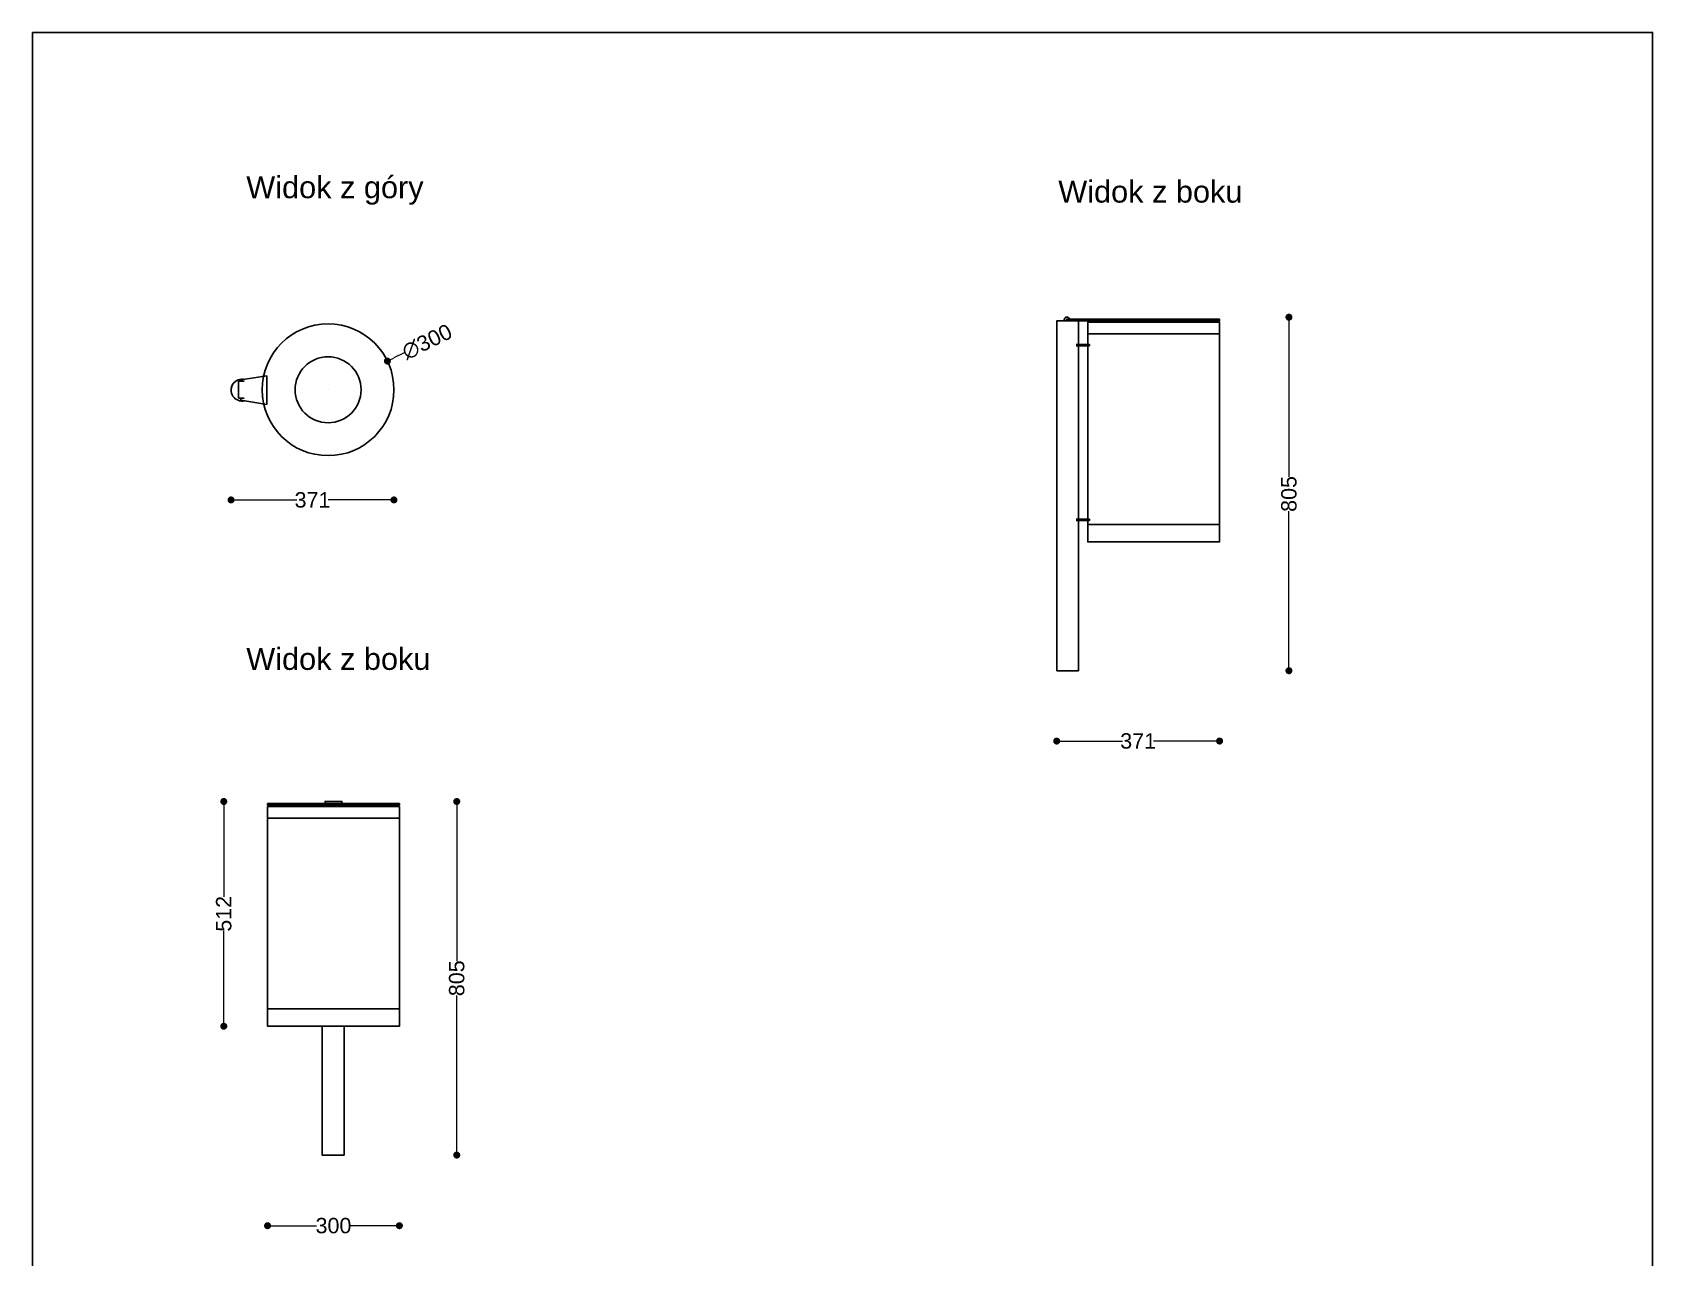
# Model space of a CAD drawing. Header units: millimetres. Extents: x 9731 to 13419, y 15947 to 20910.
# Drawn here: x 9731 to 13419, y 18121 to 20910 of the extents above; entities that cross this region are included whole.
import ezdxf

# ---------------------------------------------------------------- set-up
doc = ezdxf.new("R2010")
doc.units = ezdxf.units.MM
doc.header["$LTSCALE"] = 3
doc.layers.add('DomyÅ›lny', color=7, linetype='Continuous')
doc.styles.get("Standard").update_dxf_attribs({"font": 'arial.ttf'})
doc.dimstyles.new('MATEUSZ', dxfattribs={"dimtxt": 35, "dimasz": 16, "dimexe": 0.18, "dimexo": 0.0625, "dimgap": 0.09, "dimtad": 0, "dimdec": 0, "dimdsep": 46, "dimtxsty": 'Standard', "dimblk": 'DOT', "dimcen": 0.09, "dimse1": 1, "dimse2": 1, "dimadec": 0, "dimazin": 0, "dimtfac": 1, "dimtdec": 0, "dimtofl": 0, "dimtmove": 0, "dimatfit": 3, "dimfxl": 1, "dimtolj": 1, "dimtzin": 0, "dimlwd": 9, "dimlwe": 9, "dimarcsym": 0})

# ---------------------------------------------------------------- blocks, each defined once
blk = doc.blocks.new('_Dot')
at = {"color": 0, "linetype": 'ByBlock', "lineweight": -2}
blk.add_line((-0.5, 0), (-1, 0), dxfattribs=at)
at = {"color": 0, "linetype": 'ByBlock', "const_width": 0.5}
blk.add_lwpolyline([(-0.25, 0, 1), (0.25, 0, 1)], format="xyb", close=True, dxfattribs=at)
blk = doc.blocks.new('*D30')
at = {"color": 0, "lineweight": 9, "transparency": 16777216}
for p, q in [((10199.2, 19846), (10333.2, 19846)), ((10538, 19846), (10403.9, 19846))]:
    blk.add_line(p, q, dxfattribs=at)
at = {"layer": 'Defpoints', "color": 0, "transparency": 16777216}
for p in [(10183.2, 20096.1), (10554, 20096.1), (10554, 19846)]:
    blk.add_point(p, dxfattribs=at)
at = {"color": 0, "lineweight": 9, "transparency": 16777216, "xscale": 16, "yscale": 16, "zscale": 16, "rotation": 180}
blk.add_blockref('_Dot', (10183.2, 19846), dxfattribs=at)
at = {"color": 0, "lineweight": 9, "transparency": 16777216, "xscale": 16, "yscale": 16, "zscale": 16}
blk.add_blockref('_Dot', (10554, 19846), dxfattribs=at)
at = {"color": 0, "transparency": 16777216, "insert": (10368.6, 19846), "char_height": 35, "attachment_point": 5}
blk.add_mtext('\\A1;371', dxfattribs=at)
blk = doc.blocks.new('*D31')
at = {"color": 0, "lineweight": 9, "transparency": 16777216}
for p, q in [((12078.6, 19297.1), (12212.6, 19297.1)), ((12417.4, 19297.1), (12283.3, 19297.1))]:
    blk.add_line(p, q, dxfattribs=at)
at = {"layer": 'Defpoints', "color": 0, "transparency": 16777216}
for p in [(12433.4, 19750.5), (12062.6, 19457.2), (12433.4, 19297.1)]:
    blk.add_point(p, dxfattribs=at)
at = {"color": 0, "lineweight": 9, "transparency": 16777216, "xscale": 16, "yscale": 16, "zscale": 16, "rotation": 180}
blk.add_blockref('_Dot', (12062.6, 19297.1), dxfattribs=at)
at = {"color": 0, "lineweight": 9, "transparency": 16777216, "xscale": 16, "yscale": 16, "zscale": 16}
blk.add_blockref('_Dot', (12433.4, 19297.1), dxfattribs=at)
at = {"color": 0, "transparency": 16777216, "insert": (12248, 19297.1), "char_height": 35, "attachment_point": 5}
blk.add_mtext('\\A1;371', dxfattribs=at)
blk = doc.blocks.new('*D32')
at = {"color": 0, "lineweight": 9, "transparency": 16777216}
for p, q in [((10696.9, 19143.5), (10696.9, 18795.9)), ((10696.9, 18370.5), (10696.9, 18718.1))]:
    blk.add_line(p, q, dxfattribs=at)
at = {"layer": 'Defpoints', "color": 0, "transparency": 16777216}
for p in [(10435.5, 19159.5), (10440.5, 18354.5), (10696.9, 18354.5)]:
    blk.add_point(p, dxfattribs=at)
at = {"color": 0, "lineweight": 9, "transparency": 16777216, "xscale": 16, "yscale": 16, "zscale": 16}
for p, rotation in [((10696.9, 19159.5), 90), ((10696.9, 18354.5), 270)]:
    blk.add_blockref('_Dot', p, dxfattribs=dict(at, rotation=rotation))
at = {"color": 0, "transparency": 16777216, "insert": (10696.9, 18757), "char_height": 35, "attachment_point": 5, "rotation": 90}
blk.add_mtext('\\A1;805', dxfattribs=at)
blk = doc.blocks.new('*D33')
at = {"color": 0, "lineweight": 9, "transparency": 16777216}
for p, q in [((10166.6, 19143.5), (10166.6, 18942.2)), ((10166.6, 18663.8), (10166.6, 18865.1))]:
    blk.add_line(p, q, dxfattribs=at)
at = {"layer": 'Defpoints', "color": 0, "transparency": 16777216}
for p in [(10397.3, 19159.5), (10166.6, 18647.8), (10266.4, 18647.8)]:
    blk.add_point(p, dxfattribs=at)
at = {"color": 0, "lineweight": 9, "transparency": 16777216, "xscale": 16, "yscale": 16, "zscale": 16}
for p, rotation in [((10166.6, 19159.5), 90), ((10166.6, 18647.8), 270)]:
    blk.add_blockref('_Dot', p, dxfattribs=dict(at, rotation=rotation))
at = {"color": 0, "transparency": 16777216, "insert": (10166.6, 18903.7), "char_height": 35, "attachment_point": 5, "rotation": 90}
blk.add_mtext('\\A1;512', dxfattribs=at)
blk = doc.blocks.new('*D34')
at = {"color": 0, "lineweight": 9, "transparency": 16777216}
for p, q in [((12591.3, 20246.1), (12591.3, 19898.6)), ((12591.3, 19473.2), (12591.3, 19820.8))]:
    blk.add_line(p, q, dxfattribs=at)
at = {"layer": 'Defpoints', "color": 0, "transparency": 16777216}
for p in [(12085.9, 20262.1), (12112.6, 19457.2), (12591.3, 19457.2)]:
    blk.add_point(p, dxfattribs=at)
at = {"color": 0, "lineweight": 9, "transparency": 16777216, "xscale": 16, "yscale": 16, "zscale": 16}
for p, rotation in [((12591.3, 20262.1), 90), ((12591.3, 19457.2), 270)]:
    blk.add_blockref('_Dot', p, dxfattribs=dict(at, rotation=rotation))
at = {"color": 0, "transparency": 16777216, "insert": (12591.3, 19859.7), "char_height": 35, "attachment_point": 5, "rotation": 90}
blk.add_mtext('\\A1;805', dxfattribs=at)
blk = doc.blocks.new('*D35')
at = {"color": 0, "lineweight": 9, "transparency": 16777216}
for p, q in [((10577.4, 20180.8), (10553.4, 20169.2)), ((10403.9, 20096.9), (10404.1, 20096.9)), ((10404, 20096.8), (10404, 20097))]:
    blk.add_line(p, q, dxfattribs=at)
at = {"layer": 'Defpoints', "color": 0, "transparency": 16777216}
for p in [(10539, 20162.2), (10269, 20031.5)]:
    blk.add_point(p, dxfattribs=at)
at = {"color": 0, "lineweight": 9, "transparency": 16777216, "xscale": 16, "yscale": 16, "zscale": 16, "rotation": 205.823811737948}
blk.add_blockref('_Dot', (10539, 20162.2), dxfattribs=at)
at = {"color": 0, "transparency": 16777216, "insert": (10629.3, 20205.9), "char_height": 35, "attachment_point": 5, "rotation": 25.8238}
blk.add_mtext('\\A1;∅300', dxfattribs=at)
blk = doc.blocks.new('*D36')
at = {"color": 0, "lineweight": 9, "transparency": 16777216}
for p, q in [((10282.3, 18193.7), (10377.6, 18193.7)), ((10550.3, 18193.7), (10455, 18193.7))]:
    blk.add_line(p, q, dxfattribs=at)
at = {"layer": 'Defpoints', "color": 0, "transparency": 16777216}
for p in [(10266.3, 18647.8), (10566.3, 18647.8), (10566.3, 18193.7)]:
    blk.add_point(p, dxfattribs=at)
at = {"color": 0, "lineweight": 9, "transparency": 16777216, "xscale": 16, "yscale": 16, "zscale": 16, "rotation": 180}
blk.add_blockref('_Dot', (10266.3, 18193.7), dxfattribs=at)
at = {"color": 0, "lineweight": 9, "transparency": 16777216, "xscale": 16, "yscale": 16, "zscale": 16}
blk.add_blockref('_Dot', (10566.3, 18193.7), dxfattribs=at)
at = {"color": 0, "transparency": 16777216, "insert": (10416.3, 18193.7), "char_height": 35, "attachment_point": 5}
blk.add_mtext('\\A1;300', dxfattribs=at)

msp = doc.modelspace()

# ---------------------------------------------------------------- linework, layer by layer
msp.add_lwpolyline([(9730.9, 20910.5), (13419.1, 20910.5), (13419.1, 15946.6), (9730.9, 15946.6)], close=True)
at = {"layer": 'DomyÅ›lny'}
for p, q in [((12062.6, 19457.2), (12062.6, 20253.5)), ((12144, 20257.5), (12085, 20257.5)), ((12085, 20257.5), (12085, 20253.5)), ((12144, 20253.5), (12085, 20253.5)), ((12112.6, 20200.2), (12112.6, 20253.5)), ((12133.4, 20224), (12133.4, 20250.5)), ((12433.4, 20257.5), (12433.4, 20253.5)), ((12433.4, 20250.5), (12433.4, 20224)), ((12133.4, 20200.2), (12133.4, 20224)), ((12433.4, 20224), (12433.4, 19790.4)), ((12137.2, 20200.2), (12107.3, 20200.2)), ((12137.2, 20197.2), (12107.3, 20197.2)), ((12112.6, 19802), (12112.6, 20197.2)), ((12133.4, 19802), (12133.4, 20197.2)), ((12137.2, 20200.2), (12137.2, 20197.2)), ((12137.2, 20200.2), (12137.2, 20197.2)), ((10200.1, 20077.9), (10200.1, 20116.1)), ((10205.6, 20119.1), (10264.6, 20128.6)), ((10205.6, 20119.1), (10205.6, 20116.1)), ((10254.5, 20126.9), (10254.8, 20127)), ((10254.8, 20127.1), (10257.4, 20128.6)), ((10264.6, 20128.6), (10264.6, 20063.5)), ((10205.6, 20077.9), (10205.6, 20073)), ((10264.6, 20063.5), (10205.6, 20073)), ((10257.8, 20063.3), (10254.5, 20065.3)), ((12137.2, 19802), (12107.3, 19802)), ((12137.2, 19799), (12107.3, 19799)), ((12112.6, 19457.2), (12112.6, 19799)), ((12133.4, 19790.4), (12133.4, 19799)), ((12133.4, 19750.5), (12133.4, 19790.4)), ((12137.2, 19802), (12137.2, 19799)), ((12433.4, 19790.4), (12433.4, 19750.5)), ((10266.3, 19150.8), (10266.3, 19154.8)), ((10266.3, 19121.3), (10266.3, 19147.8)), ((10390.5, 19147.8), (10390.5, 19150.8)), ((10397.3, 19159.5), (10435.5, 19159.5)), ((10440.5, 19150.8), (10440.5, 19147.8)), ((10566.3, 19154.8), (10566.3, 19150.8)), ((10566.3, 19147.8), (10566.3, 19121.3)), ((10266.3, 18687.7), (10266.3, 19121.3)), ((10566.3, 19121.3), (10566.3, 18687.7)), ((10266.3, 18647.8), (10266.3, 18687.7)), ((10566.3, 18687.7), (10566.3, 18647.8)), ((10390.5, 18354.5), (10390.5, 18647.8)), ((10440.5, 18647.8), (10440.5, 18354.5))]:
    msp.add_line(p, q, dxfattribs=at)
for points in [[(12079.9, 20253.5, 0), (12062.8, 20253.5, 0), (12062.6, 20253.5, 0), (12062.6, 20253.5, 0), (12062.6, 20253.5, 0), (12062.6, 20253.5, 0), (12062.6, 20253.5, 0), (12062.6, 20253.5, 0), (12062.6, 20253.5, 0), (12062.6, 20253.5, 0), (12062.6, 20253.5, 0), (12062.6, 20253.5, 0), (12062.6, 20253.5, 0), (12062.6, 20253.5, 0), (12062.6, 20253.5, 0), (12062.6, 20253.5, 0), (12062.6, 20253.5, 0), (12062.6, 20253.5, 0), (12062.6, 20253.5, 0), (12062.6, 20253.5, 0), (12062.6, 20253.5, 0), (12062.7, 20253.5, 0), (12062.9, 20253.5, 0), (12064, 20253.5, 0), (12076, 20253.5, 0), (12112.6, 20253.5, 0)], [(12133.4, 20224, 0), (12133.4, 20224, 0), (12133.4, 20224, 0), (12133.4, 20224, 0), (12133.4, 20224, 0), (12133.4, 20224, 0), (12133.4, 20224, 0), (12133.4, 20224, 0), (12133.4, 20224, 0), (12133.4, 20224, 0), (12133.4, 20224, 0), (12133.4, 20224, 0), (12133.6, 20224, 0), (12135.2, 20224, 0), (12143.1, 20224, 0), (12218.6, 20224, 0), (12395.6, 20224, 0)], [(12133.4, 20224, 0), (12133.4, 20224, 0), (12133.4, 20224, 0), (12133.4, 20224, 0), (12133.4, 20224, 0), (12133.4, 20224, 0), (12133.4, 20224, 0), (12133.4, 20224, 0), (12133.4, 20224, 0), (12133.4, 20224, 0), (12133.4, 20224, 0), (12133.4, 20224, 0), (12133.6, 20224, 0), (12135.2, 20224, 0), (12143.1, 20224, 0), (12218.6, 20224, 0), (12395.6, 20224, 0)], [(12395.6, 20224, 0), (12422.8, 20224, 0), (12430.7, 20224, 0), (12432.7, 20224, 0), (12433.2, 20224, 0), (12433.3, 20224, 0), (12433.4, 20224, 0), (12433.4, 20224, 0), (12433.4, 20224, 0), (12433.4, 20224, 0), (12433.4, 20224, 0), (12433.4, 20224, 0), (12433.4, 20224, 0), (12433.4, 20224, 0), (12433.4, 20224, 0), (12433.4, 20224, 0), (12433.4, 20224, 0), (12433.4, 20224, 0), (12433.4, 20224, 0)], [(12395.6, 20224, 0), (12422.8, 20224, 0), (12430.7, 20224, 0), (12432.7, 20224, 0), (12433.2, 20224, 0), (12433.3, 20224, 0), (12433.4, 20224, 0), (12433.4, 20224, 0), (12433.4, 20224, 0), (12433.4, 20224, 0), (12433.4, 20224, 0), (12433.4, 20224, 0), (12433.4, 20224, 0), (12433.4, 20224, 0), (12433.4, 20224, 0), (12433.4, 20224, 0), (12433.4, 20224, 0), (12433.4, 20224, 0), (12433.4, 20224, 0)], [(12133.4, 20200.2, 0), (12133.4, 20200.2, 0), (12133.4, 20200.2, 0), (12133.4, 20200.2, 0), (12133.4, 20200.2, 0), (12133.4, 20200.2, 0), (12133.4, 20200.2, 0), (12133.4, 20200.2, 0), (12133.4, 20200.2, 0), (12133.4, 20200.2, 0), (12133.4, 20200.2, 0), (12133.4, 20200.2, 0), (12133.4, 20200.2, 0), (12133.4, 20200.2, 0), (12133.4, 20200.2, 0), (12133.5, 20200.2, 0), (12133.8, 20200.2, 0), (12135, 20200.2, 0), (12137.2, 20200.2, 0)], [(12133.4, 20200.2, 0), (12133.4, 20200.2, 0), (12133.4, 20200.2, 0), (12133.4, 20200.2, 0), (12133.4, 20200.2, 0), (12133.4, 20200.2, 0), (12133.4, 20200.2, 0), (12133.4, 20200.2, 0), (12133.4, 20200.2, 0), (12133.4, 20200.2, 0), (12133.4, 20200.2, 0), (12133.4, 20200.2, 0), (12133.4, 20200.2, 0), (12133.4, 20200.2, 0), (12133.4, 20200.2, 0), (12133.5, 20200.2, 0), (12133.8, 20200.2, 0), (12135, 20200.2, 0), (12137.2, 20200.2, 0)], [(12133.4, 20197.2, 0), (12133.4, 20197.2, 0), (12133.4, 20197.2, 0), (12133.4, 20197.2, 0), (12133.4, 20197.2, 0), (12133.4, 20197.2, 0), (12133.4, 20197.2, 0), (12133.4, 20197.2, 0), (12133.4, 20197.2, 0), (12133.4, 20197.2, 0), (12133.4, 20197.2, 0), (12133.4, 20197.2, 0), (12133.4, 20197.2, 0), (12133.4, 20197.2, 0), (12133.5, 20197.2, 0), (12133.8, 20197.2, 0), (12135, 20197.2, 0), (12137.2, 20197.2, 0)], [(12133.4, 20197.2, 0), (12133.4, 20197.2, 0), (12133.4, 20197.2, 0), (12133.4, 20197.2, 0), (12133.4, 20197.2, 0), (12133.4, 20197.2, 0), (12133.4, 20197.2, 0), (12133.4, 20197.2, 0), (12133.4, 20197.2, 0), (12133.4, 20197.2, 0), (12133.4, 20197.2, 0), (12133.4, 20197.2, 0), (12133.4, 20197.2, 0), (12133.4, 20197.2, 0), (12133.5, 20197.2, 0), (12133.8, 20197.2, 0), (12135, 20197.2, 0), (12137.2, 20197.2, 0)], [(10212.7, 20116.1, 0), (10211.5, 20116.1, 0), (10202.9, 20116.1, 0), (10200.2, 20116.1, 0), (10200.1, 20116.1, 0), (10200.1, 20116.1, 0), (10200.1, 20116.1, 0), (10200.1, 20116.1, 0), (10200.1, 20116.1, 0), (10200.1, 20116.1, 0), (10200.1, 20116.1, 0), (10200.1, 20116.1, 0), (10200.1, 20116.1, 0), (10200.1, 20116.1, 0), (10200.1, 20116.1, 0), (10200.1, 20116.1, 0), (10200.1, 20116.1, 0), (10200.1, 20116.1, 0), (10200.1, 20116.1, 0), (10200.1, 20116.1, 0), (10200.1, 20116.1, 0), (10200.1, 20116.1, 0), (10200.3, 20116.1, 0), (10200.8, 20116.1, 0), (10213, 20116.1, 0)], [(10212.7, 20077.9, 0), (10211.5, 20077.9, 0), (10202.9, 20077.9, 0), (10200.2, 20077.9, 0), (10200.1, 20077.9, 0), (10200.1, 20077.9, 0), (10200.1, 20077.9, 0), (10200.1, 20077.9, 0), (10200.1, 20077.9, 0), (10200.1, 20077.9, 0), (10200.1, 20077.9, 0), (10200.1, 20077.9, 0), (10200.1, 20077.9, 0), (10200.1, 20077.9, 0), (10200.1, 20077.9, 0), (10200.1, 20077.9, 0), (10200.1, 20077.9, 0), (10200.1, 20077.9, 0), (10200.1, 20077.9, 0), (10200.1, 20077.9, 0), (10200.1, 20077.9, 0), (10200.1, 20077.9, 0), (10200.3, 20077.9, 0), (10200.8, 20077.9, 0), (10213, 20077.9, 0)], [(12133.4, 19802, 0), (12133.4, 19802, 0), (12133.4, 19802, 0), (12133.4, 19802, 0), (12133.4, 19802, 0), (12133.4, 19802, 0), (12133.4, 19802, 0), (12133.4, 19802, 0), (12133.4, 19802, 0), (12133.4, 19802, 0), (12133.4, 19802, 0), (12133.4, 19802, 0), (12133.4, 19802, 0), (12133.4, 19802, 0), (12133.4, 19802, 0), (12133.5, 19802, 0), (12133.8, 19802, 0), (12135, 19802, 0), (12137.2, 19802, 0)], [(12133.4, 19799, 0), (12133.4, 19799, 0), (12133.4, 19799, 0), (12133.4, 19799, 0), (12133.4, 19799, 0), (12133.4, 19799, 0), (12133.4, 19799, 0), (12133.4, 19799, 0), (12133.4, 19799, 0), (12133.4, 19799, 0), (12133.4, 19799, 0), (12133.4, 19799, 0), (12133.4, 19799, 0), (12133.4, 19799, 0), (12133.5, 19799, 0), (12133.8, 19799, 0), (12135, 19799, 0), (12137.2, 19799, 0)], [(12133.4, 19790.4, 0), (12133.4, 19790.4, 0), (12133.4, 19790.4, 0), (12133.4, 19790.4, 0), (12133.4, 19790.4, 0), (12133.4, 19790.4, 0), (12133.4, 19790.4, 0), (12133.4, 19790.4, 0), (12133.4, 19790.4, 0), (12133.4, 19790.4, 0), (12133.4, 19790.4, 0), (12133.4, 19790.4, 0), (12133.6, 19790.4, 0), (12135.2, 19790.4, 0), (12143.1, 19790.4, 0), (12218.6, 19790.4, 0), (12395.6, 19790.4, 0)], [(12133.4, 19790.4, 0), (12133.4, 19790.4, 0), (12133.4, 19790.4, 0), (12133.4, 19790.4, 0), (12133.4, 19790.4, 0), (12133.4, 19790.4, 0), (12133.4, 19790.4, 0), (12133.4, 19790.4, 0), (12133.4, 19790.4, 0), (12133.4, 19790.4, 0), (12133.4, 19790.4, 0), (12133.4, 19790.4, 0), (12133.6, 19790.4, 0), (12135.2, 19790.4, 0), (12143.1, 19790.4, 0), (12218.6, 19790.4, 0), (12395.6, 19790.4, 0)], [(12395.6, 19790.4, 0), (12422.8, 19790.4, 0), (12430.7, 19790.4, 0), (12432.7, 19790.4, 0), (12433.2, 19790.4, 0), (12433.3, 19790.4, 0), (12433.4, 19790.4, 0), (12433.4, 19790.4, 0), (12433.4, 19790.4, 0), (12433.4, 19790.4, 0), (12433.4, 19790.4, 0), (12433.4, 19790.4, 0), (12433.4, 19790.4, 0), (12433.4, 19790.4, 0), (12433.4, 19790.4, 0), (12433.4, 19790.4, 0), (12433.4, 19790.4, 0), (12433.4, 19790.4, 0), (12433.4, 19790.4, 0)], [(12395.6, 19790.4, 0), (12422.8, 19790.4, 0), (12430.7, 19790.4, 0), (12432.7, 19790.4, 0), (12433.2, 19790.4, 0), (12433.3, 19790.4, 0), (12433.4, 19790.4, 0), (12433.4, 19790.4, 0), (12433.4, 19790.4, 0), (12433.4, 19790.4, 0), (12433.4, 19790.4, 0), (12433.4, 19790.4, 0), (12433.4, 19790.4, 0), (12433.4, 19790.4, 0), (12433.4, 19790.4, 0), (12433.4, 19790.4, 0), (12433.4, 19790.4, 0), (12433.4, 19790.4, 0), (12433.4, 19790.4, 0)], [(12062.6, 19457.2, 0), (12062.6, 19457.2, 0), (12062.6, 19457.2, 0), (12062.6, 19457.2, 0), (12062.6, 19457.2, 0), (12062.6, 19457.2, 0), (12062.6, 19457.2, 0), (12062.6, 19457.2, 0), (12062.6, 19457.2, 0), (12062.6, 19457.2, 0), (12062.6, 19457.2, 0), (12062.6, 19457.2, 0), (12062.6, 19457.2, 0), (12062.8, 19457.2, 0), (12063.3, 19457.2, 0), (12065.7, 19457.2, 0), (12112.6, 19457.2, 0)], [(10266.3, 19121.3, 0), (10266.3, 19121.3, 0), (10266.3, 19121.3, 0), (10266.3, 19121.3, 0), (10266.3, 19121.3, 0), (10266.3, 19121.3, 0), (10266.3, 19121.3, 0), (10266.3, 19121.3, 0), (10266.3, 19121.3, 0), (10266.3, 19121.3, 0), (10266.3, 19121.3, 0), (10266.3, 19121.3, 0), (10266.3, 19121.3, 0), (10266.4, 19121.3, 0), (10267.2, 19121.3, 0), (10271.1, 19121.3, 0), (10316.8, 19121.3, 0)], [(10266.3, 19121.3, 0), (10266.3, 19121.3, 0), (10266.3, 19121.3, 0), (10266.3, 19121.3, 0), (10266.3, 19121.3, 0), (10266.3, 19121.3, 0), (10266.3, 19121.3, 0), (10266.3, 19121.3, 0), (10266.3, 19121.3, 0), (10266.3, 19121.3, 0), (10266.3, 19121.3, 0), (10266.3, 19121.3, 0), (10266.3, 19121.3, 0), (10266.4, 19121.3, 0), (10267.2, 19121.3, 0), (10271.1, 19121.3, 0), (10316.8, 19121.3, 0)], [(10316.8, 19121.3, 0), (10480.1, 19121.3, 0), (10541.5, 19121.3, 0), (10559.6, 19121.3, 0), (10564.6, 19121.3, 0), (10565.8, 19121.3, 0), (10566.2, 19121.3, 0), (10566.3, 19121.3, 0), (10566.3, 19121.3, 0)], [(10316.8, 19121.3, 0), (10480.1, 19121.3, 0), (10541.5, 19121.3, 0), (10559.6, 19121.3, 0), (10564.6, 19121.3, 0), (10565.8, 19121.3, 0), (10566.2, 19121.3, 0), (10566.3, 19121.3, 0), (10566.3, 19121.3, 0), (10566.3, 19121.3, 0), (10566.3, 19121.3, 0), (10566.3, 19121.3, 0), (10566.3, 19121.3, 0), (10566.3, 19121.3, 0), (10566.3, 19121.3, 0), (10566.3, 19121.3, 0), (10566.3, 19121.3, 0), (10566.3, 19121.3, 0), (10566.3, 19121.3, 0)], [(10266.3, 18687.7, 0), (10266.3, 18687.7, 0), (10266.3, 18687.7, 0), (10266.3, 18687.7, 0), (10266.3, 18687.7, 0), (10266.3, 18687.7, 0), (10266.3, 18687.7, 0), (10266.3, 18687.7, 0), (10266.3, 18687.7, 0), (10266.3, 18687.7, 0), (10266.3, 18687.7, 0), (10266.3, 18687.7, 0), (10266.3, 18687.7, 0), (10266.4, 18687.7, 0), (10267.2, 18687.7, 0), (10271.1, 18687.7, 0), (10316.8, 18687.7, 0)], [(10266.3, 18687.7, 0), (10266.3, 18687.7, 0), (10266.3, 18687.7, 0), (10266.3, 18687.7, 0), (10266.3, 18687.7, 0), (10266.3, 18687.7, 0), (10266.3, 18687.7, 0), (10266.3, 18687.7, 0), (10266.3, 18687.7, 0), (10266.3, 18687.7, 0), (10266.3, 18687.7, 0), (10266.3, 18687.7, 0), (10266.3, 18687.7, 0), (10266.4, 18687.7, 0), (10267.2, 18687.7, 0), (10271.1, 18687.7, 0), (10316.8, 18687.7, 0)], [(10316.8, 18687.7, 0), (10480.1, 18687.7, 0), (10541.5, 18687.7, 0), (10559.6, 18687.7, 0), (10564.6, 18687.7, 0), (10565.8, 18687.7, 0), (10566.2, 18687.7, 0), (10566.3, 18687.7, 0), (10566.3, 18687.7, 0)], [(10316.8, 18687.7, 0), (10480.1, 18687.7, 0), (10541.5, 18687.7, 0), (10559.6, 18687.7, 0), (10564.6, 18687.7, 0), (10565.8, 18687.7, 0), (10566.2, 18687.7, 0), (10566.3, 18687.7, 0), (10566.3, 18687.7, 0), (10566.3, 18687.7, 0), (10566.3, 18687.7, 0), (10566.3, 18687.7, 0), (10566.3, 18687.7, 0), (10566.3, 18687.7, 0), (10566.3, 18687.7, 0), (10566.3, 18687.7, 0), (10566.3, 18687.7, 0), (10566.3, 18687.7, 0), (10566.3, 18687.7, 0)]]:
    msp.add_polyline3d(points, dxfattribs=at)
for points in [[(12395.6, 20257.5, 0), (12424.4, 20257.5, 0), (12431.8, 20257.5, 0), (12433.2, 20257.5, 0), (12433.4, 20257.5, 0), (12433.4, 20257.5, 0), (12433.4, 20257.5, 0), (12433.4, 20257.5, 0), (12433.4, 20257.5, 0), (12433.4, 20257.5, 0), (12433.4, 20257.5, 0), (12433.4, 20257.5, 0), (12433.4, 20257.5, 0), (12433.4, 20257.5, 0), (12433.4, 20257.5, 0), (12433.4, 20257.5, 0), (12433.4, 20257.5, 0), (12433.4, 20257.5, 0), (12433.4, 20257.5, 0), (12433.3, 20257.5, 0), (12433, 20257.5, 0), (12430.3, 20257.5, 0), (12417.2, 20257.5, 0), (12162.8, 20257.5, 0), (12138.5, 20257.5, 0), (12133.7, 20257.5, 0), (12133.4, 20257.5, 0), (12133.4, 20257.5, 0), (12133.4, 20257.5, 0), (12133.4, 20257.5, 0), (12133.4, 20257.5, 0), (12133.4, 20257.5, 0), (12133.4, 20257.5, 0), (12133.4, 20257.5, 0), (12133.4, 20257.5, 0), (12133.4, 20257.5, 0), (12133.4, 20257.5, 0), (12133.4, 20257.5, 0), (12133.4, 20257.5, 0), (12133.5, 20257.5, 0), (12134.2, 20257.5, 0), (12137.6, 20257.5, 0), (12173.8, 20257.5, 0)], [(12395.6, 20253.5, 0), (12424.4, 20253.5, 0), (12431.8, 20253.5, 0), (12433.2, 20253.5, 0), (12433.4, 20253.5, 0), (12433.4, 20253.5, 0), (12433.4, 20253.5, 0), (12433.4, 20253.5, 0), (12433.4, 20253.5, 0), (12433.4, 20253.5, 0), (12433.4, 20253.5, 0), (12433.4, 20253.5, 0), (12433.4, 20253.5, 0), (12433.4, 20253.5, 0), (12433.4, 20253.5, 0), (12433.4, 20253.5, 0), (12433.4, 20253.5, 0), (12433.4, 20253.5, 0), (12433.4, 20253.5, 0), (12433.3, 20253.5, 0), (12433, 20253.5, 0), (12430.3, 20253.5, 0), (12417.2, 20253.5, 0), (12162.8, 20253.5, 0), (12138.5, 20253.5, 0), (12133.7, 20253.5, 0), (12133.4, 20253.5, 0), (12133.4, 20253.5, 0), (12133.4, 20253.5, 0), (12133.4, 20253.5, 0), (12133.4, 20253.5, 0), (12133.4, 20253.5, 0), (12133.4, 20253.5, 0), (12133.4, 20253.5, 0), (12133.4, 20253.5, 0), (12133.4, 20253.5, 0), (12133.4, 20253.5, 0), (12133.4, 20253.5, 0), (12133.4, 20253.5, 0), (12133.5, 20253.5, 0), (12134.2, 20253.5, 0), (12137.6, 20253.5, 0), (12173.8, 20253.5, 0)], [(12395.6, 20250.5, 0), (12424.4, 20250.5, 0), (12431.8, 20250.5, 0), (12433.2, 20250.5, 0), (12433.4, 20250.5, 0), (12433.4, 20250.5, 0), (12433.4, 20250.5, 0), (12433.4, 20250.5, 0), (12433.4, 20250.5, 0), (12433.4, 20250.5, 0), (12433.4, 20250.5, 0), (12433.4, 20250.5, 0), (12433.4, 20250.5, 0), (12433.4, 20250.5, 0), (12433.4, 20250.5, 0), (12433.4, 20250.5, 0), (12433.4, 20250.5, 0), (12433.4, 20250.5, 0), (12433.4, 20250.5, 0), (12433.3, 20250.5, 0), (12433, 20250.5, 0), (12430.3, 20250.5, 0), (12417.2, 20250.5, 0), (12162.8, 20250.5, 0), (12138.5, 20250.5, 0), (12133.7, 20250.5, 0), (12133.4, 20250.5, 0), (12133.4, 20250.5, 0), (12133.4, 20250.5, 0), (12133.4, 20250.5, 0), (12133.4, 20250.5, 0), (12133.4, 20250.5, 0), (12133.4, 20250.5, 0), (12133.4, 20250.5, 0), (12133.4, 20250.5, 0), (12133.4, 20250.5, 0), (12133.4, 20250.5, 0), (12133.4, 20250.5, 0), (12133.4, 20250.5, 0), (12133.5, 20250.5, 0), (12134.2, 20250.5, 0), (12137.6, 20250.5, 0), (12173.8, 20250.5, 0)], [(12394.1, 20250.5, 0), (12423.3, 20250.5, 0), (12430, 20250.5, 0), (12431.3, 20250.5, 0), (12431.4, 20250.5, 0), (12431.4, 20250.5, 0), (12431.4, 20250.5, 0), (12431.4, 20250.5, 0), (12431.4, 20250.5, 0), (12431.4, 20250.5, 0), (12431.4, 20250.5, 0), (12431.4, 20250.5, 0), (12431.4, 20250.5, 0), (12431.4, 20250.5, 0), (12431.4, 20250.5, 0), (12431.4, 20250.5, 0), (12431.4, 20250.5, 0), (12431.4, 20250.5, 0), (12431.3, 20250.5, 0), (12430.7, 20250.5, 0), (12427.6, 20250.5, 0), (12414.5, 20250.5, 0), (12161.2, 20250.5, 0), (12139, 20250.5, 0), (12135.5, 20250.5, 0), (12135.4, 20250.5, 0), (12135.4, 20250.5, 0), (12135.4, 20250.5, 0), (12135.4, 20250.5, 0), (12135.4, 20250.5, 0), (12135.4, 20250.5, 0), (12135.4, 20250.5, 0), (12135.4, 20250.5, 0), (12135.4, 20250.5, 0), (12135.4, 20250.5, 0), (12135.4, 20250.5, 0), (12135.4, 20250.5, 0), (12135.4, 20250.5, 0), (12135.4, 20250.5, 0), (12135.5, 20250.5, 0), (12136.1, 20250.5, 0), (12139.1, 20250.5, 0), (12152.3, 20250.5, 0)], [(12339.5, 20257.5, 0), (12353.9, 20257.5, 0), (12357.6, 20257.5, 0), (12358.3, 20257.5, 0), (12358.4, 20257.5, 0), (12358.4, 20257.5, 0), (12358.4, 20257.5, 0), (12358.4, 20257.5, 0), (12358.4, 20257.5, 0), (12358.4, 20257.5, 0), (12358.4, 20257.5, 0), (12358.4, 20257.5, 0), (12358.4, 20257.5, 0), (12358.4, 20257.5, 0), (12358.4, 20257.5, 0), (12358.4, 20257.5, 0), (12358.4, 20257.5, 0), (12358.4, 20257.5, 0), (12358.4, 20257.5, 0), (12358.3, 20257.5, 0), (12358.2, 20257.5, 0), (12356.8, 20257.5, 0), (12350.3, 20257.5, 0), (12223.1, 20257.5, 0), (12210.9, 20257.5, 0), (12208.5, 20257.5, 0), (12208.4, 20257.5, 0), (12208.4, 20257.5, 0), (12208.4, 20257.5, 0), (12208.4, 20257.5, 0), (12208.4, 20257.5, 0), (12208.4, 20257.5, 0), (12208.4, 20257.5, 0), (12208.4, 20257.5, 0), (12208.4, 20257.5, 0), (12208.4, 20257.5, 0), (12208.4, 20257.5, 0), (12208.4, 20257.5, 0), (12208.4, 20257.5, 0), (12208.4, 20257.5, 0), (12208.8, 20257.5, 0), (12210.5, 20257.5, 0), (12228.6, 20257.5, 0)], [(12339.5, 20253.5, 0), (12353.9, 20253.5, 0), (12357.6, 20253.5, 0), (12358.3, 20253.5, 0), (12358.4, 20253.5, 0), (12358.4, 20253.5, 0), (12358.4, 20253.5, 0), (12358.4, 20253.5, 0), (12358.4, 20253.5, 0), (12358.4, 20253.5, 0), (12358.4, 20253.5, 0), (12358.4, 20253.5, 0), (12358.4, 20253.5, 0), (12358.4, 20253.5, 0), (12358.4, 20253.5, 0), (12358.4, 20253.5, 0), (12358.4, 20253.5, 0), (12358.4, 20253.5, 0), (12358.4, 20253.5, 0), (12358.3, 20253.5, 0), (12358.2, 20253.5, 0), (12356.8, 20253.5, 0), (12350.3, 20253.5, 0), (12223.1, 20253.5, 0), (12210.9, 20253.5, 0), (12208.5, 20253.5, 0), (12208.4, 20253.5, 0), (12208.4, 20253.5, 0), (12208.4, 20253.5, 0), (12208.4, 20253.5, 0), (12208.4, 20253.5, 0), (12208.4, 20253.5, 0), (12208.4, 20253.5, 0), (12208.4, 20253.5, 0), (12208.4, 20253.5, 0), (12208.4, 20253.5, 0), (12208.4, 20253.5, 0), (12208.4, 20253.5, 0), (12208.4, 20253.5, 0), (12208.4, 20253.5, 0), (12208.8, 20253.5, 0), (12210.5, 20253.5, 0), (12228.6, 20253.5, 0)], [(12395.6, 19750.5, 0), (12424.4, 19750.5, 0), (12431.8, 19750.5, 0), (12433.2, 19750.5, 0), (12433.4, 19750.5, 0), (12433.4, 19750.5, 0), (12433.4, 19750.5, 0), (12433.4, 19750.5, 0), (12433.4, 19750.5, 0), (12433.4, 19750.5, 0), (12433.4, 19750.5, 0), (12433.4, 19750.5, 0), (12433.4, 19750.5, 0), (12433.4, 19750.5, 0), (12433.4, 19750.5, 0), (12433.4, 19750.5, 0), (12433.4, 19750.5, 0), (12433.4, 19750.5, 0), (12433.4, 19750.5, 0), (12433.3, 19750.5, 0), (12433, 19750.5, 0), (12430.3, 19750.5, 0), (12417.2, 19750.5, 0), (12162.8, 19750.5, 0), (12138.5, 19750.5, 0), (12133.7, 19750.5, 0), (12133.4, 19750.5, 0), (12133.4, 19750.5, 0), (12133.4, 19750.5, 0), (12133.4, 19750.5, 0), (12133.4, 19750.5, 0), (12133.4, 19750.5, 0), (12133.4, 19750.5, 0), (12133.4, 19750.5, 0), (12133.4, 19750.5, 0), (12133.4, 19750.5, 0), (12133.4, 19750.5, 0), (12133.4, 19750.5, 0), (12133.4, 19750.5, 0), (12133.5, 19750.5, 0), (12134.2, 19750.5, 0), (12137.6, 19750.5, 0), (12173.8, 19750.5, 0)], [(10316.8, 19154.8, 0), (10528.5, 19154.8, 0), (10557.3, 19154.8, 0), (10564.7, 19154.8, 0), (10566.1, 19154.8, 0), (10566.3, 19154.8, 0), (10566.3, 19154.8, 0), (10566.3, 19154.8, 0), (10566.3, 19154.8, 0), (10566.3, 19154.8, 0), (10566.3, 19154.8, 0), (10566.3, 19154.8, 0), (10566.3, 19154.8, 0), (10566.3, 19154.8, 0), (10566.3, 19154.8, 0), (10566.3, 19154.8, 0), (10566.3, 19154.8, 0), (10566.3, 19154.8, 0), (10566.3, 19154.8, 0), (10566.3, 19154.8, 0), (10566.2, 19154.8, 0), (10565.9, 19154.8, 0), (10563.2, 19154.8, 0), (10550.1, 19154.8, 0), (10430.6, 19154.8, 0), (10295.7, 19154.8, 0), (10271.9, 19154.8, 0), (10266.8, 19154.8, 0), (10266.4, 19154.8, 0), (10266.3, 19154.8, 0), (10266.3, 19154.8, 0), (10266.3, 19154.8, 0), (10266.3, 19154.8, 0), (10266.3, 19154.8, 0), (10266.3, 19154.8, 0), (10266.3, 19154.8, 0), (10266.3, 19154.8, 0), (10266.3, 19154.8, 0), (10266.3, 19154.8, 0), (10266.3, 19154.8, 0), (10266.3, 19154.8, 0), (10266.3, 19154.8, 0), (10266.3, 19154.8, 0), (10266.3, 19154.8, 0), (10266.4, 19154.8, 0), (10267.1, 19154.8, 0), (10270.5, 19154.8, 0), (10284.8, 19154.8, 0)], [(10316.8, 19150.8, 0), (10528.5, 19150.8, 0), (10557.3, 19150.8, 0), (10564.7, 19150.8, 0), (10566.1, 19150.8, 0), (10566.3, 19150.8, 0), (10566.3, 19150.8, 0), (10566.3, 19150.8, 0), (10566.3, 19150.8, 0), (10566.3, 19150.8, 0), (10566.3, 19150.8, 0), (10566.3, 19150.8, 0), (10566.3, 19150.8, 0), (10566.3, 19150.8, 0), (10566.3, 19150.8, 0), (10566.3, 19150.8, 0), (10566.3, 19150.8, 0), (10566.3, 19150.8, 0), (10566.3, 19150.8, 0), (10566.3, 19150.8, 0), (10566.2, 19150.8, 0), (10565.9, 19150.8, 0), (10563.2, 19150.8, 0), (10550.1, 19150.8, 0), (10430.6, 19150.8, 0), (10295.7, 19150.8, 0), (10271.9, 19150.8, 0), (10266.8, 19150.8, 0), (10266.4, 19150.8, 0), (10266.3, 19150.8, 0), (10266.3, 19150.8, 0), (10266.3, 19150.8, 0), (10266.3, 19150.8, 0), (10266.3, 19150.8, 0), (10266.3, 19150.8, 0), (10266.3, 19150.8, 0), (10266.3, 19150.8, 0), (10266.3, 19150.8, 0), (10266.3, 19150.8, 0), (10266.3, 19150.8, 0), (10266.3, 19150.8, 0), (10266.3, 19150.8, 0), (10266.3, 19150.8, 0), (10266.3, 19150.8, 0), (10266.4, 19150.8, 0), (10267.1, 19150.8, 0), (10270.5, 19150.8, 0), (10284.8, 19150.8, 0)], [(10316.8, 19147.8, 0), (10528.5, 19147.8, 0), (10557.3, 19147.8, 0), (10564.7, 19147.8, 0), (10566.1, 19147.8, 0), (10566.3, 19147.8, 0), (10566.3, 19147.8, 0), (10566.3, 19147.8, 0), (10566.3, 19147.8, 0), (10566.3, 19147.8, 0), (10566.3, 19147.8, 0), (10566.3, 19147.8, 0), (10566.3, 19147.8, 0), (10566.3, 19147.8, 0), (10566.3, 19147.8, 0), (10566.3, 19147.8, 0), (10566.3, 19147.8, 0), (10566.3, 19147.8, 0), (10566.3, 19147.8, 0), (10566.3, 19147.8, 0), (10566.2, 19147.8, 0), (10565.9, 19147.8, 0), (10563.2, 19147.8, 0), (10550.1, 19147.8, 0), (10430.6, 19147.8, 0), (10295.7, 19147.8, 0), (10271.9, 19147.8, 0), (10266.8, 19147.8, 0), (10266.4, 19147.8, 0), (10266.3, 19147.8, 0), (10266.3, 19147.8, 0), (10266.3, 19147.8, 0), (10266.3, 19147.8, 0), (10266.3, 19147.8, 0), (10266.3, 19147.8, 0), (10266.3, 19147.8, 0), (10266.3, 19147.8, 0), (10266.3, 19147.8, 0), (10266.3, 19147.8, 0), (10266.3, 19147.8, 0), (10266.3, 19147.8, 0), (10266.3, 19147.8, 0), (10266.3, 19147.8, 0), (10266.3, 19147.8, 0), (10266.4, 19147.8, 0), (10267.1, 19147.8, 0), (10270.5, 19147.8, 0), (10284.8, 19147.8, 0)], [(10318.1, 19147.8, 0), (10527, 19147.8, 0), (10556.2, 19147.8, 0), (10562.9, 19147.8, 0), (10564.2, 19147.8, 0), (10564.3, 19147.8, 0), (10564.3, 19147.8, 0), (10564.3, 19147.8, 0), (10564.3, 19147.8, 0), (10564.3, 19147.8, 0), (10564.3, 19147.8, 0), (10564.3, 19147.8, 0), (10564.3, 19147.8, 0), (10564.3, 19147.8, 0), (10564.3, 19147.8, 0), (10564.3, 19147.8, 0), (10564.3, 19147.8, 0), (10564.3, 19147.8, 0), (10564.3, 19147.8, 0), (10564.2, 19147.8, 0), (10563.6, 19147.8, 0), (10560.5, 19147.8, 0), (10547.4, 19147.8, 0), (10425, 19147.8, 0), (10294.1, 19147.8, 0), (10272.5, 19147.8, 0), (10268.5, 19147.8, 0), (10268.3, 19147.8, 0), (10268.3, 19147.8, 0), (10268.3, 19147.8, 0), (10268.3, 19147.8, 0), (10268.3, 19147.8, 0), (10268.3, 19147.8, 0), (10268.3, 19147.8, 0), (10268.3, 19147.8, 0), (10268.3, 19147.8, 0), (10268.3, 19147.8, 0), (10268.3, 19147.8, 0), (10268.3, 19147.8, 0), (10268.3, 19147.8, 0), (10268.4, 19147.8, 0), (10269, 19147.8, 0), (10272, 19147.8, 0), (10285.2, 19147.8, 0)], [(10397.3, 19154.8, 0), (10397.3, 19159.5, 0)], [(10435.5, 19154.8, 0), (10435.5, 19159.5, 0)], [(10316.8, 18647.8, 0), (10528.5, 18647.8, 0), (10557.3, 18647.8, 0), (10564.7, 18647.8, 0), (10566.1, 18647.8, 0), (10566.3, 18647.8, 0), (10566.3, 18647.8, 0), (10566.3, 18647.8, 0), (10566.3, 18647.8, 0), (10566.3, 18647.8, 0), (10566.3, 18647.8, 0), (10566.3, 18647.8, 0), (10566.3, 18647.8, 0), (10566.3, 18647.8, 0), (10566.3, 18647.8, 0), (10566.3, 18647.8, 0), (10566.3, 18647.8, 0), (10566.3, 18647.8, 0), (10566.3, 18647.8, 0), (10566.3, 18647.8, 0), (10566.2, 18647.8, 0), (10565.9, 18647.8, 0), (10563.2, 18647.8, 0), (10550.1, 18647.8, 0), (10430.6, 18647.8, 0), (10295.7, 18647.8, 0), (10271.9, 18647.8, 0), (10266.8, 18647.8, 0), (10266.4, 18647.8, 0), (10266.3, 18647.8, 0), (10266.3, 18647.8, 0), (10266.3, 18647.8, 0), (10266.3, 18647.8, 0), (10266.3, 18647.8, 0), (10266.3, 18647.8, 0), (10266.3, 18647.8, 0), (10266.3, 18647.8, 0), (10266.3, 18647.8, 0), (10266.3, 18647.8, 0), (10266.3, 18647.8, 0), (10266.3, 18647.8, 0), (10266.3, 18647.8, 0), (10266.3, 18647.8, 0), (10266.3, 18647.8, 0), (10266.4, 18647.8, 0), (10267.1, 18647.8, 0), (10270.5, 18647.8, 0), (10284.8, 18647.8, 0)], [(10415.5, 18354.5, 0), (10390.5, 18354.5, 0)], [(10415.5, 18354.5, 0), (10440.5, 18354.5, 0)]]:
    msp.add_polyline3d(points, close=True, dxfattribs=at)
for radius in [150, 75]:
    msp.add_circle((10404, 20096.9), radius, dxfattribs=at)
for centre, radius, start, end in [((12086, 20255.8), 6.45, 15.1668, 201.033), ((10208.2, 20096.1), 25, 76.0191, 283.0889), ((10208.2, 20096.1), 25, 76.0191, 180)]:
    msp.add_arc(centre, radius, start, end, dxfattribs=at)

# ---------------------------------------------------------------- texts
at = {"char_height": 50, "attachment_point": 1}
for s, width, insert in [('Widok z góry', 1167.306, (10217.8, 20583)), ('Widok z boku', 1056.226, (12066.2, 20573)), ('Widok z boku', 1056.226, (10217.8, 19509.1))]:
    msp.add_mtext_dynamic_manual_height_columns(s, width=width, gutter_width=1, heights=[0], dxfattribs=dict(at, insert=insert))

# ---------------------------------------------------------------- dimensions: what is measured, and where the dimension line sits
dim = msp.add_diameter_dim_2p(p1=(10269, 20031.5), p2=(10539, 20162.2), dimstyle='MATEUSZ')
dim.commit()
dim.dimension.update_dxf_attribs({"geometry": '*D35', "text_midpoint": (10629.3, 20205.9), "dimtype": 163})
for base, p1, p2, picture, middle in [((12591.3, 19457.2), (12085.9, 20262.1), (12112.6, 19457.2), '*D34', (12591.3, 19859.7)), ((10166.6, 18647.8), (10397.3, 19159.5), (10266.4, 18647.8), '*D33', (10166.6, 18903.7)), ((10696.9, 18354.5), (10435.5, 19159.5), (10440.5, 18354.5), '*D32', (10696.9, 18757))]:
    dim = msp.add_linear_dim(base=base, p1=p1, p2=p2, angle=90, dimstyle='MATEUSZ')
    dim.commit()
    dim.dimension.update_dxf_attribs({"geometry": picture, "text_midpoint": middle})
for base, p1, p2, picture, middle in [((10554, 19846), (10183.2, 20096.1), (10554, 20096.1), '*D30', (10368.6, 19846)), ((12433.4, 19297.1), (12062.6, 19457.2), (12433.4, 19750.5), '*D31', (12248, 19297.1)), ((10566.3, 18193.7), (10266.3, 18647.8), (10566.3, 18647.8), '*D36', (10416.3, 18193.7))]:
    dim = msp.add_linear_dim(base=base, p1=p1, p2=p2, dimstyle='MATEUSZ')
    dim.commit()
    dim.dimension.update_dxf_attribs({"geometry": picture, "text_midpoint": middle})

doc.saveas('drawing.dxf')
